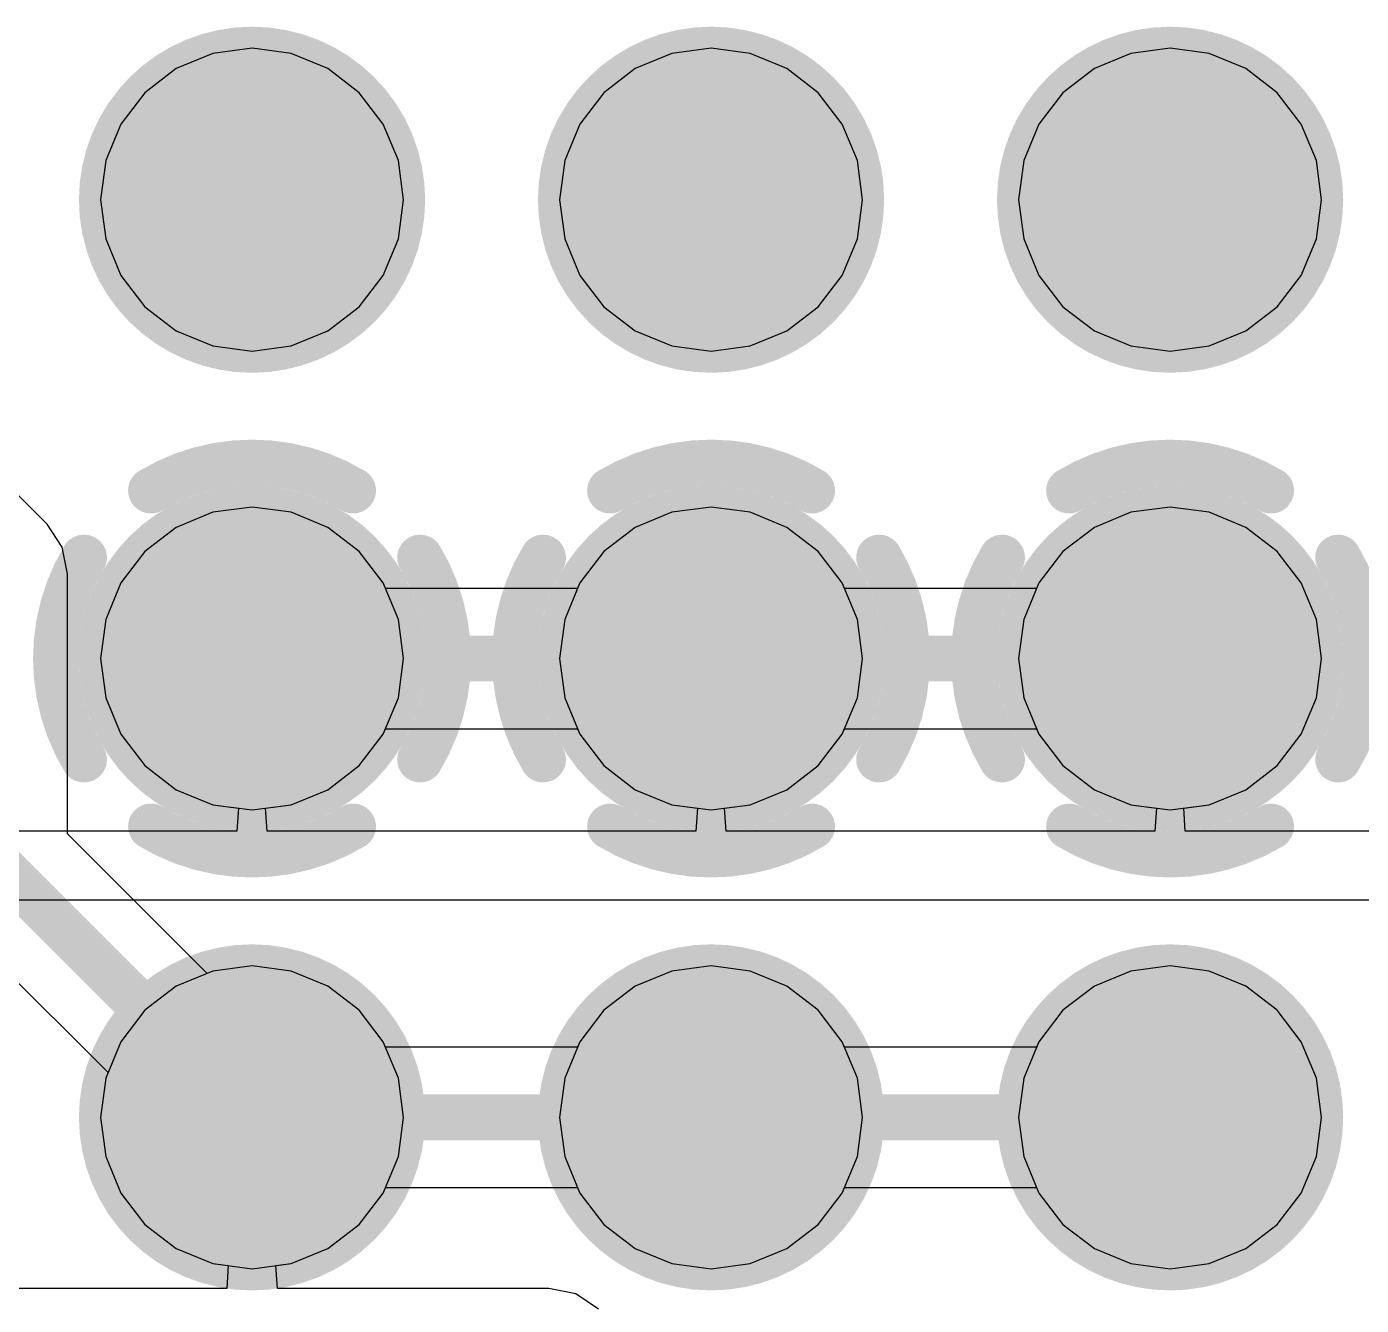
# Model space of a CAD drawing. Header units: millimetres. Extents: x 50.7 to 141.9, y 26.7 to 123.6.
# Drawn here: x 122.32 to 129.71, y 109.39 to 116.47 of the extents above; entities that cross this region are included whole.
import ezdxf

# ---------------------------------------------------------------- set-up
doc = ezdxf.new("R2010")
doc.units = ezdxf.units.MM
for name, color, linetype in [('BottomLayer', 5, 'Continuous'), ('BottomSolder', 6, 'Continuous'), ('InternalPlane1', 76, 'Continuous'), ('InternalPlane3', 216, 'Continuous'), ('MidLayer1', 16, 'Continuous'), ('MidLayer2', 76, 'Continuous'), ('MidLayer3', 90, 'Continuous'), ('MidLayer4', 156, 'Continuous'), ('MultiLayer', 9, 'Continuous'), ('TopLayer', 1, 'Continuous'), ('TopSolder', 216, 'Continuous')]:
    doc.layers.add(name, color=color, linetype=linetype)

msp = doc.modelspace()

# ---------------------------------------------------------------- linework, layer by layer
at = {"layer": 'BottomLayer'}
for p, q in [((123.3541, 116.3186), (123.1519, 116.2349)), ((123.571, 116.3472), (123.3541, 116.3186)), ((123.7879, 116.3186), (123.571, 116.3472)), ((123.9901, 116.2349), (123.7879, 116.3186)), ((125.8941, 116.3186), (125.6919, 116.2349)), ((126.111, 116.3472), (125.8941, 116.3186)), ((126.3279, 116.3186), (126.111, 116.3472)), ((126.5301, 116.2349), (126.3279, 116.3186)), ((128.4341, 116.3186), (128.2319, 116.2349)), ((128.651, 116.3472), (128.4341, 116.3186)), ((128.8679, 116.3186), (128.651, 116.3472)), ((129.0701, 116.2349), (128.8679, 116.3186)), ((123.1519, 116.2349), (122.9783, 116.1017)), ((124.1637, 116.1017), (123.9901, 116.2349)), ((125.6919, 116.2349), (125.5183, 116.1017)), ((126.7037, 116.1017), (126.5301, 116.2349)), ((128.2319, 116.2349), (128.0583, 116.1017)), ((129.2437, 116.1017), (129.0701, 116.2349)), ((122.9783, 116.1017), (122.8451, 115.9281)), ((124.2969, 115.9281), (124.1637, 116.1017)), ((125.5183, 116.1017), (125.3851, 115.9281)), ((126.8369, 115.9281), (126.7037, 116.1017)), ((128.0583, 116.1017), (127.9251, 115.9281)), ((129.3769, 115.9281), (129.2437, 116.1017)), ((122.8451, 115.9281), (122.7614, 115.7259)), ((124.3806, 115.7259), (124.2969, 115.9281)), ((125.3851, 115.9281), (125.3014, 115.7259)), ((126.9206, 115.7259), (126.8369, 115.9281)), ((127.9251, 115.9281), (127.8414, 115.7259)), ((129.4606, 115.7259), (129.3769, 115.9281)), ((122.7614, 115.7259), (122.7328, 115.509)), ((124.4092, 115.509), (124.3806, 115.7259)), ((125.3014, 115.7259), (125.2728, 115.509)), ((126.9492, 115.509), (126.9206, 115.7259)), ((127.8414, 115.7259), (127.8128, 115.509)), ((129.4892, 115.509), (129.4606, 115.7259)), ((122.7328, 115.509), (122.7614, 115.2921)), ((124.3806, 115.2921), (124.4092, 115.509)), ((125.2728, 115.509), (125.3014, 115.2921)), ((126.9206, 115.2921), (126.9492, 115.509)), ((127.8128, 115.509), (127.8414, 115.2921)), ((129.4606, 115.2921), (129.4892, 115.509)), ((122.7614, 115.2921), (122.8451, 115.0899)), ((124.2969, 115.0899), (124.3806, 115.2921)), ((125.3014, 115.2921), (125.3851, 115.0899)), ((126.8369, 115.0899), (126.9206, 115.2921)), ((127.8414, 115.2921), (127.9251, 115.0899)), ((129.3769, 115.0899), (129.4606, 115.2921)), ((122.8451, 115.0899), (122.9783, 114.9163)), ((124.1637, 114.9163), (124.2969, 115.0899)), ((125.3851, 115.0899), (125.5183, 114.9163)), ((126.7037, 114.9163), (126.8369, 115.0899)), ((127.9251, 115.0899), (128.0583, 114.9163)), ((129.2437, 114.9163), (129.3769, 115.0899)), ((122.9783, 114.9163), (123.1519, 114.7831)), ((123.9901, 114.7831), (124.1637, 114.9163)), ((125.5183, 114.9163), (125.6919, 114.7831)), ((126.5301, 114.7831), (126.7037, 114.9163)), ((128.0583, 114.9163), (128.2319, 114.7831)), ((129.0701, 114.7831), (129.2437, 114.9163)), ((123.1519, 114.7831), (123.3541, 114.6994)), ((123.7879, 114.6994), (123.9901, 114.7831)), ((125.6919, 114.7831), (125.8941, 114.6994)), ((126.3279, 114.6994), (126.5301, 114.7831)), ((128.2319, 114.7831), (128.4341, 114.6994)), ((128.8679, 114.6994), (129.0701, 114.7831)), ((123.3541, 114.6994), (123.571, 114.6708)), ((123.571, 114.6708), (123.7879, 114.6994)), ((125.8941, 114.6994), (126.111, 114.6708)), ((126.111, 114.6708), (126.3279, 114.6994)), ((128.4341, 114.6994), (128.651, 114.6708)), ((128.651, 114.6708), (128.8679, 114.6994)), ((123.571, 113.8072), (123.3541, 113.7786)), ((123.7879, 113.7786), (123.571, 113.8072)), ((126.111, 113.8072), (125.8941, 113.7786)), ((126.3279, 113.7786), (126.111, 113.8072)), ((128.651, 113.8072), (128.4341, 113.7786)), ((128.8679, 113.7786), (128.651, 113.8072)), ((123.3541, 113.7786), (123.1519, 113.6949)), ((123.9901, 113.6949), (123.7879, 113.7786)), ((125.8941, 113.7786), (125.6919, 113.6949)), ((126.5301, 113.6949), (126.3279, 113.7786)), ((128.4341, 113.7786), (128.2319, 113.6949)), ((129.0701, 113.6949), (128.8679, 113.7786)), ((123.1519, 113.6949), (122.9783, 113.5617)), ((124.1637, 113.5617), (123.9901, 113.6949)), ((125.6919, 113.6949), (125.5183, 113.5617)), ((126.7037, 113.5617), (126.5301, 113.6949)), ((128.2319, 113.6949), (128.0583, 113.5617)), ((129.2437, 113.5617), (129.0701, 113.6949)), ((122.9783, 113.5617), (122.8451, 113.3881)), ((124.2969, 113.3881), (124.1637, 113.5617)), ((125.5183, 113.5617), (125.3851, 113.3881)), ((126.8369, 113.3881), (126.7037, 113.5617)), ((128.0583, 113.5617), (127.9251, 113.3881)), ((129.3769, 113.3881), (129.2437, 113.5617)), ((122.8451, 113.3881), (122.7614, 113.1859)), ((124.3095, 113.3575), (124.2969, 113.3881)), ((125.3851, 113.3881), (125.3724, 113.3575)), ((126.8495, 113.3575), (126.8369, 113.3881)), ((127.9251, 113.3881), (127.9124, 113.3575)), ((129.4606, 113.1859), (129.3769, 113.3881)), ((125.3724, 113.3575), (124.3095, 113.3575)), ((127.9124, 113.3575), (126.8495, 113.3575)), ((122.7614, 113.1859), (122.7328, 112.969)), ((129.4892, 112.969), (129.4606, 113.1859)), ((122.7328, 112.969), (122.7614, 112.7521)), ((129.4606, 112.7521), (129.4892, 112.969)), ((122.7614, 112.7521), (122.8451, 112.5499)), ((129.3769, 112.5499), (129.4606, 112.7521)), ((124.2969, 112.5499), (124.3095, 112.5805)), ((124.3095, 112.5805), (125.3724, 112.5805)), ((125.3724, 112.5805), (125.3851, 112.5499)), ((126.8369, 112.5499), (126.8495, 112.5805)), ((126.8495, 112.5805), (127.9124, 112.5805)), ((127.9124, 112.5805), (127.9251, 112.5499)), ((122.8451, 112.5499), (122.9783, 112.3763)), ((124.1637, 112.3763), (124.2969, 112.5499)), ((125.3851, 112.5499), (125.5183, 112.3763)), ((126.7037, 112.3763), (126.8369, 112.5499)), ((127.9251, 112.5499), (128.0583, 112.3763)), ((129.2437, 112.3763), (129.3769, 112.5499)), ((122.9783, 112.3763), (123.1519, 112.2431)), ((123.9901, 112.2431), (124.1637, 112.3763)), ((125.5183, 112.3763), (125.6919, 112.2431)), ((126.5301, 112.2431), (126.7037, 112.3763)), ((128.0583, 112.3763), (128.2319, 112.2431)), ((129.0701, 112.2431), (129.2437, 112.3763)), ((123.1519, 112.2431), (123.3541, 112.1594)), ((123.7879, 112.1594), (123.9901, 112.2431)), ((125.6919, 112.2431), (125.8941, 112.1594)), ((126.3279, 112.1594), (126.5301, 112.2431)), ((128.2319, 112.2431), (128.4341, 112.1594)), ((128.8679, 112.1594), (129.0701, 112.2431)), ((123.3541, 112.1594), (123.571, 112.1308)), ((123.571, 112.1308), (123.7879, 112.1594)), ((125.8941, 112.1594), (126.111, 112.1308)), ((126.111, 112.1308), (126.3279, 112.1594)), ((128.4341, 112.1594), (128.651, 112.1308)), ((128.651, 112.1308), (128.8679, 112.1594)), ((123.3541, 111.2386), (123.1519, 111.1549)), ((123.571, 111.2672), (123.3541, 111.2386)), ((123.7879, 111.2386), (123.571, 111.2672)), ((123.9901, 111.1549), (123.7879, 111.2386)), ((125.8941, 111.2386), (125.6919, 111.1549)), ((126.111, 111.2672), (125.8941, 111.2386)), ((126.3279, 111.2386), (126.111, 111.2672)), ((126.5301, 111.1549), (126.3279, 111.2386)), ((128.4341, 111.2386), (128.2319, 111.1549)), ((128.651, 111.2672), (128.4341, 111.2386)), ((128.8679, 111.2386), (128.651, 111.2672)), ((129.0701, 111.1549), (128.8679, 111.2386)), ((123.1519, 111.1549), (122.9783, 111.0217)), ((124.1637, 111.0217), (123.9901, 111.1549)), ((125.6919, 111.1549), (125.5183, 111.0217)), ((126.7037, 111.0217), (126.5301, 111.1549)), ((128.2319, 111.1549), (128.0583, 111.0217)), ((129.2437, 111.0217), (129.0701, 111.1549)), ((122.9783, 111.0217), (122.8451, 110.8481)), ((124.2969, 110.8481), (124.1637, 111.0217)), ((125.5183, 111.0217), (125.3851, 110.8481)), ((126.8369, 110.8481), (126.7037, 111.0217)), ((128.0583, 111.0217), (127.9251, 110.8481)), ((129.3769, 110.8481), (129.2437, 111.0217)), ((122.8451, 110.8481), (122.7614, 110.6459)), ((124.3806, 110.6459), (124.2969, 110.8481)), ((125.3851, 110.8481), (125.3014, 110.6459)), ((126.9206, 110.6459), (126.8369, 110.8481)), ((127.9251, 110.8481), (127.8414, 110.6459)), ((129.4606, 110.6459), (129.3769, 110.8481)), ((122.7614, 110.6459), (122.7328, 110.429)), ((124.4092, 110.429), (124.3806, 110.6459)), ((125.3014, 110.6459), (125.2728, 110.429)), ((126.9492, 110.429), (126.9206, 110.6459)), ((127.8414, 110.6459), (127.8128, 110.429)), ((129.4892, 110.429), (129.4606, 110.6459)), ((122.7328, 110.429), (122.7614, 110.2121)), ((124.3806, 110.2121), (124.4092, 110.429)), ((125.2728, 110.429), (125.3014, 110.2121)), ((126.9206, 110.2121), (126.9492, 110.429)), ((127.8128, 110.429), (127.8414, 110.2121)), ((129.4606, 110.2121), (129.4892, 110.429)), ((122.7614, 110.2121), (122.8451, 110.0099)), ((124.2969, 110.0099), (124.3806, 110.2121)), ((125.3014, 110.2121), (125.3851, 110.0099)), ((126.8369, 110.0099), (126.9206, 110.2121)), ((127.8414, 110.2121), (127.9251, 110.0099)), ((129.3769, 110.0099), (129.4606, 110.2121)), ((122.8451, 110.0099), (122.9783, 109.8363)), ((124.1637, 109.8363), (124.2969, 110.0099)), ((125.3851, 110.0099), (125.5183, 109.8363)), ((126.7037, 109.8363), (126.8369, 110.0099)), ((127.9251, 110.0099), (128.0583, 109.8363)), ((129.2437, 109.8363), (129.3769, 110.0099)), ((122.9783, 109.8363), (123.1519, 109.7031)), ((123.9901, 109.7031), (124.1637, 109.8363)), ((125.5183, 109.8363), (125.6919, 109.7031)), ((126.5301, 109.7031), (126.7037, 109.8363)), ((128.0583, 109.8363), (128.2319, 109.7031)), ((129.0701, 109.7031), (129.2437, 109.8363)), ((123.1519, 109.7031), (123.3541, 109.6194)), ((123.7879, 109.6194), (123.9901, 109.7031)), ((125.6919, 109.7031), (125.8941, 109.6194)), ((126.3279, 109.6194), (126.5301, 109.7031)), ((128.2319, 109.7031), (128.4341, 109.6194)), ((128.8679, 109.6194), (129.0701, 109.7031)), ((123.3541, 109.6194), (123.571, 109.5908)), ((123.571, 109.5908), (123.7879, 109.6194)), ((125.8941, 109.6194), (126.111, 109.5908)), ((126.111, 109.5908), (126.3279, 109.6194)), ((128.4341, 109.6194), (128.651, 109.5908)), ((128.651, 109.5908), (128.8679, 109.6194))]:
    msp.add_line(p, q, dxfattribs=at)
for points, const_width in [([(123.2825, 115.509, 1), (123.8595, 115.509, 1)], 0.577), ([(125.8225, 115.509, 1), (126.3995, 115.509, 1)], 0.577), ([(128.3625, 115.509, 1), (128.9395, 115.509, 1)], 0.577), ([(123.2825, 112.969, 1), (123.8595, 112.969, 1)], 0.577), ([(125.8225, 112.969, 1), (126.3995, 112.969, 1)], 0.577), ([(128.3625, 112.969, 1), (128.9395, 112.969, 1)], 0.577), ([(123.5075, 112.969, 1), (123.6345, 112.969, 1)], 0.127), ([(126.0475, 112.969, 1), (126.1745, 112.969, 1)], 0.127), ([(126.0475, 112.969, 1), (126.1745, 112.969, 1)], 0.127), ([(128.5875, 112.969, 1), (128.7145, 112.969, 1)], 0.127), ([(123.2825, 110.429, 1), (123.8595, 110.429, 1)], 0.577), ([(125.8225, 110.429, 1), (126.3995, 110.429, 1)], 0.577), ([(128.3625, 110.429, 1), (128.9395, 110.429, 1)], 0.577)]:
    msp.add_lwpolyline(points, format="xyb", close=True, dxfattribs=dict(at, const_width=const_width))
at = {"layer": 'BottomLayer', "const_width": 0.254}
for points in [[(123.571, 112.969), (126.111, 112.969)], [(126.111, 112.969), (128.651, 112.969)]]:
    msp.add_lwpolyline(points, dxfattribs=at)
at = {"layer": 'BottomSolder', "const_width": 0.6786}
for points in [[(123.2317, 115.509, 1), (123.9103, 115.509, 1)], [(125.7717, 115.509, 1), (126.4503, 115.509, 1)], [(128.3117, 115.509, 1), (128.9903, 115.509, 1)], [(123.2317, 112.969, 1), (123.9103, 112.969, 1)], [(125.7717, 112.969, 1), (126.4503, 112.969, 1)], [(128.3117, 112.969, 1), (128.9903, 112.969, 1)], [(123.2317, 110.429, 1), (123.9103, 110.429, 1)], [(125.7717, 110.429, 1), (126.4503, 110.429, 1)], [(128.3117, 110.429, 1), (128.9903, 110.429, 1)]]:
    msp.add_lwpolyline(points, format="xyb", close=True, dxfattribs=at)
at = {"layer": 'InternalPlane1'}
for points, const_width in [([(123.092, 115.509, 1), (124.05, 115.509, 1)], 0.958), ([(125.632, 115.509, 1), (126.59, 115.509, 1)], 0.958), ([(128.172, 115.509, 1), (129.13, 115.509, 1)], 0.958), ([(122.9487, 113.899, 1), (123.0757, 113.899, 1)], 0.127), ([(124.0663, 113.899, 1), (124.1933, 113.899, 1)], 0.127), ([(125.4887, 113.899, 1), (125.6157, 113.899, 1)], 0.127), ([(126.6063, 113.899, 1), (126.7333, 113.899, 1)], 0.127), ([(128.0287, 113.899, 1), (128.1557, 113.899, 1)], 0.127), ([(129.1463, 113.899, 1), (129.2733, 113.899, 1)], 0.127), ([(122.5775, 113.5278, 1), (122.7045, 113.5278, 1)], 0.127), ([(124.4375, 113.5278, 1), (124.5645, 113.5278, 1)], 0.127), ([(125.1175, 113.5278, 1), (125.2445, 113.5278, 1)], 0.127), ([(126.9775, 113.5278, 1), (127.1045, 113.5278, 1)], 0.127), ([(127.6575, 113.5278, 1), (127.7845, 113.5278, 1)], 0.127), ([(129.5175, 113.5278, 1), (129.6445, 113.5278, 1)], 0.127), ([(122.5775, 112.4102, 1), (122.7045, 112.4102, 1)], 0.127), ([(124.4375, 112.4102, 1), (124.5645, 112.4102, 1)], 0.127), ([(125.1175, 112.4102, 1), (125.2445, 112.4102, 1)], 0.127), ([(126.9775, 112.4102, 1), (127.1045, 112.4102, 1)], 0.127), ([(127.6575, 112.4102, 1), (127.7845, 112.4102, 1)], 0.127), ([(129.5175, 112.4102, 1), (129.6445, 112.4102, 1)], 0.127), ([(122.9487, 112.039, 1), (123.0757, 112.039, 1)], 0.127), ([(124.0663, 112.039, 1), (124.1933, 112.039, 1)], 0.127), ([(125.4887, 112.039, 1), (125.6157, 112.039, 1)], 0.127), ([(126.6063, 112.039, 1), (126.7333, 112.039, 1)], 0.127), ([(128.0287, 112.039, 1), (128.1557, 112.039, 1)], 0.127), ([(129.1463, 112.039, 1), (129.2733, 112.039, 1)], 0.127), ([(123.092, 110.429, 1), (124.05, 110.429, 1)], 0.958), ([(125.632, 110.429, 1), (126.59, 110.429, 1)], 0.958), ([(128.172, 110.429, 1), (129.13, 110.429, 1)], 0.958)]:
    msp.add_lwpolyline(points, format="xyb", close=True, dxfattribs=dict(at, const_width=const_width))
at = {"layer": 'InternalPlane1', "const_width": 0.254}
for points in [[(123.0122, 113.899, -0.277325), (124.1298, 113.899)], [(125.5522, 113.899, -0.277325), (126.6698, 113.899)], [(128.0922, 113.899, -0.277325), (129.2098, 113.899)], [(122.641, 112.4102, -0.277325), (122.641, 113.5278)], [(124.501, 113.5278, -0.277325), (124.501, 112.4102)], [(125.181, 112.4102, -0.277325), (125.181, 113.5278)], [(127.041, 113.5278, -0.277325), (127.041, 112.4102)], [(127.721, 112.4102, -0.277325), (127.721, 113.5278)], [(129.581, 113.5278, -0.277325), (129.581, 112.4102)], [(124.1298, 112.039, -0.277325), (123.0122, 112.039)], [(126.6698, 112.039, -0.277325), (125.5522, 112.039)], [(129.2098, 112.039, -0.277325), (128.0922, 112.039)]]:
    msp.add_lwpolyline(points, format="xyb", dxfattribs=at)
at = {"layer": 'InternalPlane3', "const_width": 0.958}
for points in [[(123.092, 115.509, 1), (124.05, 115.509, 1)], [(125.632, 115.509, 1), (126.59, 115.509, 1)], [(128.172, 115.509, 1), (129.13, 115.509, 1)], [(123.092, 112.969, 1), (124.05, 112.969, 1)], [(125.632, 112.969, 1), (126.59, 112.969, 1)], [(128.172, 112.969, 1), (129.13, 112.969, 1)], [(123.092, 110.429, 1), (124.05, 110.429, 1)], [(125.632, 110.429, 1), (126.59, 110.429, 1)], [(128.172, 110.429, 1), (129.13, 110.429, 1)]]:
    msp.add_lwpolyline(points, format="xyb", close=True, dxfattribs=at)
at = {"layer": 'MidLayer1', "const_width": 0.577}
for points in [[(123.2825, 115.509, 1), (123.8595, 115.509, 1)], [(125.8225, 115.509, 1), (126.3995, 115.509, 1)], [(128.3625, 115.509, 1), (128.9395, 115.509, 1)], [(123.2825, 112.969, 1), (123.8595, 112.969, 1)], [(125.8225, 112.969, 1), (126.3995, 112.969, 1)], [(128.3625, 112.969, 1), (128.9395, 112.969, 1)], [(123.2825, 110.429, 1), (123.8595, 110.429, 1)], [(125.8225, 110.429, 1), (126.3995, 110.429, 1)], [(128.3625, 110.429, 1), (128.9395, 110.429, 1)]]:
    msp.add_lwpolyline(points, format="xyb", close=True, dxfattribs=at)
at = {"layer": 'MidLayer2', "const_width": 0.577}
for points in [[(123.2825, 115.509, 1), (123.8595, 115.509, 1)], [(125.8225, 115.509, 1), (126.3995, 115.509, 1)], [(128.3625, 115.509, 1), (128.9395, 115.509, 1)], [(123.2825, 112.969, 1), (123.8595, 112.969, 1)], [(125.8225, 112.969, 1), (126.3995, 112.969, 1)], [(128.3625, 112.969, 1), (128.9395, 112.969, 1)], [(123.2825, 110.429, 1), (123.8595, 110.429, 1)], [(125.8225, 110.429, 1), (126.3995, 110.429, 1)], [(128.3625, 110.429, 1), (128.9395, 110.429, 1)]]:
    msp.add_lwpolyline(points, format="xyb", close=True, dxfattribs=at)
at = {"layer": 'MidLayer3'}
for p, q in [((123.3541, 116.3186), (123.1519, 116.2349)), ((123.571, 116.3472), (123.3541, 116.3186)), ((123.7879, 116.3186), (123.571, 116.3472)), ((123.9901, 116.2349), (123.7879, 116.3186)), ((125.8941, 116.3186), (125.6919, 116.2349)), ((126.111, 116.3472), (125.8941, 116.3186)), ((126.3279, 116.3186), (126.111, 116.3472)), ((126.5301, 116.2349), (126.3279, 116.3186)), ((128.4341, 116.3186), (128.2319, 116.2349)), ((128.651, 116.3472), (128.4341, 116.3186)), ((128.8679, 116.3186), (128.651, 116.3472)), ((129.0701, 116.2349), (128.8679, 116.3186)), ((123.1519, 116.2349), (122.9783, 116.1017)), ((124.1637, 116.1017), (123.9901, 116.2349)), ((125.6919, 116.2349), (125.5183, 116.1017)), ((126.7037, 116.1017), (126.5301, 116.2349)), ((128.2319, 116.2349), (128.0583, 116.1017)), ((129.2437, 116.1017), (129.0701, 116.2349)), ((122.9783, 116.1017), (122.8451, 115.9281)), ((124.2969, 115.9281), (124.1637, 116.1017)), ((125.5183, 116.1017), (125.3851, 115.9281)), ((126.8369, 115.9281), (126.7037, 116.1017)), ((128.0583, 116.1017), (127.9251, 115.9281)), ((129.3769, 115.9281), (129.2437, 116.1017)), ((122.8451, 115.9281), (122.7614, 115.7259)), ((124.3806, 115.7259), (124.2969, 115.9281)), ((125.3851, 115.9281), (125.3014, 115.7259)), ((126.9206, 115.7259), (126.8369, 115.9281)), ((127.9251, 115.9281), (127.8414, 115.7259)), ((129.4606, 115.7259), (129.3769, 115.9281)), ((122.7614, 115.7259), (122.7328, 115.509)), ((124.4092, 115.509), (124.3806, 115.7259)), ((125.3014, 115.7259), (125.2728, 115.509)), ((126.9492, 115.509), (126.9206, 115.7259)), ((127.8414, 115.7259), (127.8128, 115.509)), ((129.4892, 115.509), (129.4606, 115.7259)), ((122.7328, 115.509), (122.7614, 115.2921)), ((124.3806, 115.2921), (124.4092, 115.509)), ((125.2728, 115.509), (125.3014, 115.2921)), ((126.9206, 115.2921), (126.9492, 115.509)), ((127.8128, 115.509), (127.8414, 115.2921)), ((129.4606, 115.2921), (129.4892, 115.509)), ((122.7614, 115.2921), (122.8451, 115.0899)), ((124.2969, 115.0899), (124.3806, 115.2921)), ((125.3014, 115.2921), (125.3851, 115.0899)), ((126.8369, 115.0899), (126.9206, 115.2921)), ((127.8414, 115.2921), (127.9251, 115.0899)), ((129.3769, 115.0899), (129.4606, 115.2921)), ((122.8451, 115.0899), (122.9783, 114.9163)), ((124.1637, 114.9163), (124.2969, 115.0899)), ((125.3851, 115.0899), (125.5183, 114.9163)), ((126.7037, 114.9163), (126.8369, 115.0899)), ((127.9251, 115.0899), (128.0583, 114.9163)), ((129.2437, 114.9163), (129.3769, 115.0899)), ((122.9783, 114.9163), (123.1519, 114.7831)), ((123.9901, 114.7831), (124.1637, 114.9163)), ((125.5183, 114.9163), (125.6919, 114.7831)), ((126.5301, 114.7831), (126.7037, 114.9163)), ((128.0583, 114.9163), (128.2319, 114.7831)), ((129.0701, 114.7831), (129.2437, 114.9163)), ((123.1519, 114.7831), (123.3541, 114.6994)), ((123.7879, 114.6994), (123.9901, 114.7831)), ((125.6919, 114.7831), (125.8941, 114.6994)), ((126.3279, 114.6994), (126.5301, 114.7831)), ((128.2319, 114.7831), (128.4341, 114.6994)), ((128.8679, 114.6994), (129.0701, 114.7831)), ((123.3541, 114.6994), (123.571, 114.6708)), ((123.571, 114.6708), (123.7879, 114.6994)), ((125.8941, 114.6994), (126.111, 114.6708)), ((126.111, 114.6708), (126.3279, 114.6994)), ((128.4341, 114.6994), (128.651, 114.6708)), ((128.651, 114.6708), (128.8679, 114.6994)), ((123.571, 113.8072), (123.3541, 113.7786)), ((123.7879, 113.7786), (123.571, 113.8072)), ((126.111, 113.8072), (125.8941, 113.7786)), ((126.3279, 113.7786), (126.111, 113.8072)), ((128.651, 113.8072), (128.4341, 113.7786)), ((128.8679, 113.7786), (128.651, 113.8072)), ((123.3541, 113.7786), (123.1519, 113.6949)), ((123.9901, 113.6949), (123.7879, 113.7786)), ((125.8941, 113.7786), (125.6919, 113.6949)), ((126.5301, 113.6949), (126.3279, 113.7786)), ((128.4341, 113.7786), (128.2319, 113.6949)), ((129.0701, 113.6949), (128.8679, 113.7786)), ((123.1519, 113.6949), (122.9783, 113.5617)), ((124.1637, 113.5617), (123.9901, 113.6949)), ((125.6919, 113.6949), (125.5183, 113.5617)), ((126.7037, 113.5617), (126.5301, 113.6949)), ((128.2319, 113.6949), (128.0583, 113.5617)), ((129.2437, 113.5617), (129.0701, 113.6949)), ((122.9783, 113.5617), (122.8451, 113.3881)), ((124.2969, 113.3881), (124.1637, 113.5617)), ((125.5183, 113.5617), (125.3851, 113.3881)), ((126.8369, 113.3881), (126.7037, 113.5617)), ((128.0583, 113.5617), (127.9251, 113.3881)), ((129.3769, 113.3881), (129.2437, 113.5617)), ((122.8451, 113.3881), (122.7614, 113.1859)), ((124.3806, 113.1859), (124.2969, 113.3881)), ((125.3851, 113.3881), (125.3014, 113.1859)), ((126.9206, 113.1859), (126.8369, 113.3881)), ((127.9251, 113.3881), (127.8414, 113.1859)), ((129.4606, 113.1859), (129.3769, 113.3881)), ((122.7614, 113.1859), (122.7328, 112.969)), ((124.4092, 112.969), (124.3806, 113.1859)), ((125.3014, 113.1859), (125.2728, 112.969)), ((126.9492, 112.969), (126.9206, 113.1859)), ((127.8414, 113.1859), (127.8128, 112.969)), ((129.4892, 112.969), (129.4606, 113.1859)), ((122.7328, 112.969), (122.7614, 112.7521)), ((124.3806, 112.7521), (124.4092, 112.969)), ((125.2728, 112.969), (125.3014, 112.7521)), ((126.9206, 112.7521), (126.9492, 112.969)), ((127.8128, 112.969), (127.8414, 112.7521)), ((129.4606, 112.7521), (129.4892, 112.969)), ((122.7614, 112.7521), (122.8451, 112.5499)), ((124.2969, 112.5499), (124.3806, 112.7521)), ((125.3014, 112.7521), (125.3851, 112.5499)), ((126.8369, 112.5499), (126.9206, 112.7521)), ((127.8414, 112.7521), (127.9251, 112.5499)), ((129.3769, 112.5499), (129.4606, 112.7521)), ((122.8451, 112.5499), (122.9783, 112.3763)), ((124.1637, 112.3763), (124.2969, 112.5499)), ((125.3851, 112.5499), (125.5183, 112.3763)), ((126.7037, 112.3763), (126.8369, 112.5499)), ((127.9251, 112.5499), (128.0583, 112.3763)), ((129.2437, 112.3763), (129.3769, 112.5499)), ((122.9783, 112.3763), (123.1519, 112.2431)), ((123.9901, 112.2431), (124.1637, 112.3763)), ((125.5183, 112.3763), (125.6919, 112.2431)), ((126.5301, 112.2431), (126.7037, 112.3763)), ((128.0583, 112.3763), (128.2319, 112.2431)), ((129.0701, 112.2431), (129.2437, 112.3763)), ((123.1519, 112.2431), (123.3541, 112.1594)), ((123.7879, 112.1594), (123.9901, 112.2431)), ((125.6919, 112.2431), (125.8941, 112.1594)), ((126.3279, 112.1594), (126.5301, 112.2431)), ((128.2319, 112.2431), (128.4341, 112.1594)), ((128.8679, 112.1594), (129.0701, 112.2431)), ((123.3541, 112.1594), (123.571, 112.1308)), ((123.571, 112.1308), (123.7879, 112.1594)), ((125.8941, 112.1594), (126.111, 112.1308)), ((126.111, 112.1308), (126.3279, 112.1594)), ((128.4341, 112.1594), (128.651, 112.1308)), ((128.651, 112.1308), (128.8679, 112.1594)), ((123.3541, 111.2386), (123.1519, 111.1549)), ((123.571, 111.2672), (123.3541, 111.2386)), ((123.7879, 111.2386), (123.571, 111.2672)), ((123.9901, 111.1549), (123.7879, 111.2386)), ((125.8941, 111.2386), (125.6919, 111.1549)), ((126.111, 111.2672), (125.8941, 111.2386)), ((126.3279, 111.2386), (126.111, 111.2672)), ((126.5301, 111.1549), (126.3279, 111.2386)), ((128.4341, 111.2386), (128.2319, 111.1549)), ((128.651, 111.2672), (128.4341, 111.2386)), ((128.8679, 111.2386), (128.651, 111.2672)), ((129.0701, 111.1549), (128.8679, 111.2386)), ((123.1519, 111.1549), (122.9783, 111.0217)), ((124.1637, 111.0217), (123.9901, 111.1549)), ((125.6919, 111.1549), (125.5183, 111.0217)), ((126.7037, 111.0217), (126.5301, 111.1549)), ((128.2319, 111.1549), (128.0583, 111.0217)), ((129.2437, 111.0217), (129.0701, 111.1549)), ((122.9783, 111.0217), (122.8451, 110.8481)), ((124.2969, 110.8481), (124.1637, 111.0217)), ((125.5183, 111.0217), (125.3851, 110.8481)), ((126.8369, 110.8481), (126.7037, 111.0217)), ((128.0583, 111.0217), (127.9251, 110.8481)), ((129.3769, 110.8481), (129.2437, 111.0217)), ((122.8451, 110.8481), (122.7614, 110.6459)), ((124.3806, 110.6459), (124.2969, 110.8481)), ((125.3851, 110.8481), (125.3014, 110.6459)), ((126.9206, 110.6459), (126.8369, 110.8481)), ((127.9251, 110.8481), (127.8414, 110.6459)), ((129.4606, 110.6459), (129.3769, 110.8481)), ((122.7614, 110.6459), (122.7328, 110.429)), ((124.4092, 110.429), (124.3806, 110.6459)), ((125.3014, 110.6459), (125.2728, 110.429)), ((126.9492, 110.429), (126.9206, 110.6459)), ((127.8414, 110.6459), (127.8128, 110.429)), ((129.4892, 110.429), (129.4606, 110.6459)), ((122.7328, 110.429), (122.7614, 110.2121)), ((124.3806, 110.2121), (124.4092, 110.429)), ((125.2728, 110.429), (125.3014, 110.2121)), ((126.9206, 110.2121), (126.9492, 110.429)), ((127.8128, 110.429), (127.8414, 110.2121)), ((129.4606, 110.2121), (129.4892, 110.429)), ((122.7614, 110.2121), (122.8451, 110.0099)), ((124.2969, 110.0099), (124.3806, 110.2121)), ((125.3014, 110.2121), (125.3851, 110.0099)), ((126.8369, 110.0099), (126.9206, 110.2121)), ((127.8414, 110.2121), (127.9251, 110.0099)), ((129.3769, 110.0099), (129.4606, 110.2121)), ((122.8451, 110.0099), (122.9783, 109.8363)), ((124.1637, 109.8363), (124.2969, 110.0099)), ((125.3851, 110.0099), (125.5183, 109.8363)), ((126.7037, 109.8363), (126.8369, 110.0099)), ((127.9251, 110.0099), (128.0583, 109.8363)), ((129.2437, 109.8363), (129.3769, 110.0099)), ((122.9783, 109.8363), (123.1519, 109.7031)), ((123.9901, 109.7031), (124.1637, 109.8363)), ((125.5183, 109.8363), (125.6919, 109.7031)), ((126.5301, 109.7031), (126.7037, 109.8363)), ((128.0583, 109.8363), (128.2319, 109.7031)), ((129.0701, 109.7031), (129.2437, 109.8363)), ((123.1519, 109.7031), (123.3541, 109.6194)), ((123.7879, 109.6194), (123.9901, 109.7031)), ((125.6919, 109.7031), (125.8941, 109.6194)), ((126.3279, 109.6194), (126.5301, 109.7031)), ((128.2319, 109.7031), (128.4341, 109.6194)), ((128.8679, 109.6194), (129.0701, 109.7031)), ((123.3541, 109.6194), (123.571, 109.5908)), ((123.571, 109.5908), (123.7879, 109.6194)), ((125.8941, 109.6194), (126.111, 109.5908)), ((126.111, 109.5908), (126.3279, 109.6194)), ((128.4341, 109.6194), (128.651, 109.5908)), ((128.651, 109.5908), (128.8679, 109.6194))]:
    msp.add_line(p, q, dxfattribs=at)
at = {"layer": 'MidLayer3', "const_width": 0.577}
for points in [[(123.2825, 115.509, 1), (123.8595, 115.509, 1)], [(125.8225, 115.509, 1), (126.3995, 115.509, 1)], [(128.3625, 115.509, 1), (128.9395, 115.509, 1)], [(123.2825, 112.969, 1), (123.8595, 112.969, 1)], [(125.8225, 112.969, 1), (126.3995, 112.969, 1)], [(128.3625, 112.969, 1), (128.9395, 112.969, 1)], [(123.2825, 110.429, 1), (123.8595, 110.429, 1)], [(125.8225, 110.429, 1), (126.3995, 110.429, 1)], [(128.3625, 110.429, 1), (128.9395, 110.429, 1)]]:
    msp.add_lwpolyline(points, format="xyb", close=True, dxfattribs=at)
at = {"layer": 'MidLayer4'}
for p, q in [((123.3541, 116.3186), (123.1519, 116.2349)), ((123.571, 116.3472), (123.3541, 116.3186)), ((123.7879, 116.3186), (123.571, 116.3472)), ((123.9901, 116.2349), (123.7879, 116.3186)), ((125.8941, 116.3186), (125.6919, 116.2349)), ((126.111, 116.3472), (125.8941, 116.3186)), ((126.3279, 116.3186), (126.111, 116.3472)), ((126.5301, 116.2349), (126.3279, 116.3186)), ((128.4341, 116.3186), (128.2319, 116.2349)), ((128.651, 116.3472), (128.4341, 116.3186)), ((128.8679, 116.3186), (128.651, 116.3472)), ((129.0701, 116.2349), (128.8679, 116.3186)), ((123.1519, 116.2349), (122.9783, 116.1017)), ((124.1637, 116.1017), (123.9901, 116.2349)), ((125.6919, 116.2349), (125.5183, 116.1017)), ((126.7037, 116.1017), (126.5301, 116.2349)), ((128.2319, 116.2349), (128.0583, 116.1017)), ((129.2437, 116.1017), (129.0701, 116.2349)), ((122.9783, 116.1017), (122.8451, 115.9281)), ((124.2969, 115.9281), (124.1637, 116.1017)), ((125.5183, 116.1017), (125.3851, 115.9281)), ((126.8369, 115.9281), (126.7037, 116.1017)), ((128.0583, 116.1017), (127.9251, 115.9281)), ((129.3769, 115.9281), (129.2437, 116.1017)), ((122.8451, 115.9281), (122.7614, 115.7259)), ((124.3806, 115.7259), (124.2969, 115.9281)), ((125.3851, 115.9281), (125.3014, 115.7259)), ((126.9206, 115.7259), (126.8369, 115.9281)), ((127.9251, 115.9281), (127.8414, 115.7259)), ((129.4606, 115.7259), (129.3769, 115.9281)), ((122.7614, 115.7259), (122.7328, 115.509)), ((124.4092, 115.509), (124.3806, 115.7259)), ((125.3014, 115.7259), (125.2728, 115.509)), ((126.9492, 115.509), (126.9206, 115.7259)), ((127.8414, 115.7259), (127.8128, 115.509)), ((129.4892, 115.509), (129.4606, 115.7259)), ((122.7328, 115.509), (122.7614, 115.2921)), ((124.3806, 115.2921), (124.4092, 115.509)), ((125.2728, 115.509), (125.3014, 115.2921)), ((126.9206, 115.2921), (126.9492, 115.509)), ((127.8128, 115.509), (127.8414, 115.2921)), ((129.4606, 115.2921), (129.4892, 115.509)), ((122.7614, 115.2921), (122.8451, 115.0899)), ((124.2969, 115.0899), (124.3806, 115.2921)), ((125.3014, 115.2921), (125.3851, 115.0899)), ((126.8369, 115.0899), (126.9206, 115.2921)), ((127.8414, 115.2921), (127.9251, 115.0899)), ((129.3769, 115.0899), (129.4606, 115.2921)), ((122.8451, 115.0899), (122.9783, 114.9163)), ((124.1637, 114.9163), (124.2969, 115.0899)), ((125.3851, 115.0899), (125.5183, 114.9163)), ((126.7037, 114.9163), (126.8369, 115.0899)), ((127.9251, 115.0899), (128.0583, 114.9163)), ((129.2437, 114.9163), (129.3769, 115.0899)), ((122.9783, 114.9163), (123.1519, 114.7831)), ((123.9901, 114.7831), (124.1637, 114.9163)), ((125.5183, 114.9163), (125.6919, 114.7831)), ((126.5301, 114.7831), (126.7037, 114.9163)), ((128.0583, 114.9163), (128.2319, 114.7831)), ((129.0701, 114.7831), (129.2437, 114.9163)), ((123.1519, 114.7831), (123.3541, 114.6994)), ((123.7879, 114.6994), (123.9901, 114.7831)), ((125.6919, 114.7831), (125.8941, 114.6994)), ((126.3279, 114.6994), (126.5301, 114.7831)), ((128.2319, 114.7831), (128.4341, 114.6994)), ((128.8679, 114.6994), (129.0701, 114.7831)), ((123.3541, 114.6994), (123.571, 114.6708)), ((123.571, 114.6708), (123.7879, 114.6994)), ((125.8941, 114.6994), (126.111, 114.6708)), ((126.111, 114.6708), (126.3279, 114.6994)), ((128.4341, 114.6994), (128.651, 114.6708)), ((128.651, 114.6708), (128.8679, 114.6994)), ((123.571, 113.8072), (123.3541, 113.7786)), ((123.7879, 113.7786), (123.571, 113.8072)), ((126.111, 113.8072), (125.8941, 113.7786)), ((126.3279, 113.7786), (126.111, 113.8072)), ((128.651, 113.8072), (128.4341, 113.7786)), ((128.8679, 113.7786), (128.651, 113.8072)), ((123.3541, 113.7786), (123.1519, 113.6949)), ((123.9901, 113.6949), (123.7879, 113.7786)), ((125.8941, 113.7786), (125.6919, 113.6949)), ((126.5301, 113.6949), (126.3279, 113.7786)), ((128.4341, 113.7786), (128.2319, 113.6949)), ((129.0701, 113.6949), (128.8679, 113.7786)), ((123.1519, 113.6949), (122.9783, 113.5617)), ((124.1637, 113.5617), (123.9901, 113.6949)), ((125.6919, 113.6949), (125.5183, 113.5617)), ((126.7037, 113.5617), (126.5301, 113.6949)), ((128.2319, 113.6949), (128.0583, 113.5617)), ((129.2437, 113.5617), (129.0701, 113.6949)), ((122.9783, 113.5617), (122.8451, 113.3881)), ((124.2969, 113.3881), (124.1637, 113.5617)), ((125.5183, 113.5617), (125.3851, 113.3881)), ((126.8369, 113.3881), (126.7037, 113.5617)), ((128.0583, 113.5617), (127.9251, 113.3881)), ((129.3769, 113.3881), (129.2437, 113.5617)), ((122.8451, 113.3881), (122.7614, 113.1859)), ((124.3806, 113.1859), (124.2969, 113.3881)), ((125.3851, 113.3881), (125.3014, 113.1859)), ((126.9206, 113.1859), (126.8369, 113.3881)), ((127.9251, 113.3881), (127.8414, 113.1859)), ((129.4606, 113.1859), (129.3769, 113.3881)), ((122.7614, 113.1859), (122.7328, 112.969)), ((124.4092, 112.969), (124.3806, 113.1859)), ((125.3014, 113.1859), (125.2728, 112.969)), ((126.9492, 112.969), (126.9206, 113.1859)), ((127.8414, 113.1859), (127.8128, 112.969)), ((129.4892, 112.969), (129.4606, 113.1859)), ((122.7328, 112.969), (122.7614, 112.7521)), ((124.3806, 112.7521), (124.4092, 112.969)), ((125.2728, 112.969), (125.3014, 112.7521)), ((126.9206, 112.7521), (126.9492, 112.969)), ((127.8128, 112.969), (127.8414, 112.7521)), ((129.4606, 112.7521), (129.4892, 112.969)), ((122.7614, 112.7521), (122.8451, 112.5499)), ((124.2969, 112.5499), (124.3806, 112.7521)), ((125.3014, 112.7521), (125.3851, 112.5499)), ((126.8369, 112.5499), (126.9206, 112.7521)), ((127.8414, 112.7521), (127.9251, 112.5499)), ((129.3769, 112.5499), (129.4606, 112.7521)), ((122.8451, 112.5499), (122.9783, 112.3763)), ((124.1637, 112.3763), (124.2969, 112.5499)), ((125.3851, 112.5499), (125.5183, 112.3763)), ((126.7037, 112.3763), (126.8369, 112.5499)), ((127.9251, 112.5499), (128.0583, 112.3763)), ((129.2437, 112.3763), (129.3769, 112.5499)), ((122.9783, 112.3763), (123.1519, 112.2431)), ((123.9901, 112.2431), (124.1637, 112.3763)), ((125.5183, 112.3763), (125.6919, 112.2431)), ((126.5301, 112.2431), (126.7037, 112.3763)), ((128.0583, 112.3763), (128.2319, 112.2431)), ((129.0701, 112.2431), (129.2437, 112.3763)), ((123.1519, 112.2431), (123.3541, 112.1594)), ((123.7879, 112.1594), (123.9901, 112.2431)), ((125.6919, 112.2431), (125.8941, 112.1594)), ((126.3279, 112.1594), (126.5301, 112.2431)), ((128.2319, 112.2431), (128.4341, 112.1594)), ((128.8679, 112.1594), (129.0701, 112.2431)), ((123.3541, 112.1594), (123.4958, 112.1407)), ((123.4958, 112.1407), (123.4875, 112.014)), ((123.6462, 112.1407), (123.7879, 112.1594)), ((123.6545, 112.014), (123.6462, 112.1407)), ((125.8941, 112.1594), (126.0358, 112.1407)), ((126.0358, 112.1407), (126.0275, 112.014)), ((126.1862, 112.1407), (126.3279, 112.1594)), ((126.1945, 112.014), (126.1862, 112.1407)), ((128.4341, 112.1594), (128.5758, 112.1407)), ((128.5758, 112.1407), (128.5675, 112.014)), ((128.7262, 112.1407), (128.8679, 112.1594)), ((128.7345, 112.014), (128.7262, 112.1407)), ((123.4875, 112.014), (121.1145, 112.014)), ((126.0275, 112.014), (123.6545, 112.014)), ((128.5675, 112.014), (126.1945, 112.014)), ((139.7, 112.014), (128.7345, 112.014)), ((102.108, 111.633), (139.446, 111.633)), ((123.3541, 111.2386), (123.1519, 111.1549)), ((123.571, 111.2672), (123.3541, 111.2386)), ((123.7879, 111.2386), (123.571, 111.2672)), ((123.9901, 111.1549), (123.7879, 111.2386)), ((125.8941, 111.2386), (125.6919, 111.1549)), ((126.111, 111.2672), (125.8941, 111.2386)), ((126.3279, 111.2386), (126.111, 111.2672)), ((126.5301, 111.1549), (126.3279, 111.2386)), ((128.4341, 111.2386), (128.2319, 111.1549)), ((128.651, 111.2672), (128.4341, 111.2386)), ((128.8679, 111.2386), (128.651, 111.2672)), ((129.0701, 111.1549), (128.8679, 111.2386)), ((123.1519, 111.1549), (122.9783, 111.0217)), ((124.1637, 111.0217), (123.9901, 111.1549)), ((125.6919, 111.1549), (125.5183, 111.0217)), ((126.7037, 111.0217), (126.5301, 111.1549)), ((128.2319, 111.1549), (128.0583, 111.0217)), ((129.2437, 111.0217), (129.0701, 111.1549)), ((122.9783, 111.0217), (122.8451, 110.8481)), ((124.2969, 110.8481), (124.1637, 111.0217)), ((125.5183, 111.0217), (125.3851, 110.8481)), ((126.8369, 110.8481), (126.7037, 111.0217)), ((128.0583, 111.0217), (127.9251, 110.8481)), ((129.3769, 110.8481), (129.2437, 111.0217)), ((122.8451, 110.8481), (122.7614, 110.6459)), ((124.3806, 110.6459), (124.2969, 110.8481)), ((125.3851, 110.8481), (125.3014, 110.6459)), ((126.9206, 110.6459), (126.8369, 110.8481)), ((127.9251, 110.8481), (127.8414, 110.6459)), ((129.4606, 110.6459), (129.3769, 110.8481)), ((122.7614, 110.6459), (122.7328, 110.429)), ((124.4092, 110.429), (124.3806, 110.6459)), ((125.3014, 110.6459), (125.2728, 110.429)), ((126.9492, 110.429), (126.9206, 110.6459)), ((127.8414, 110.6459), (127.8128, 110.429)), ((129.4892, 110.429), (129.4606, 110.6459)), ((122.7328, 110.429), (122.7614, 110.2121)), ((124.3806, 110.2121), (124.4092, 110.429)), ((125.2728, 110.429), (125.3014, 110.2121)), ((126.9206, 110.2121), (126.9492, 110.429)), ((127.8128, 110.429), (127.8414, 110.2121)), ((129.4606, 110.2121), (129.4892, 110.429)), ((122.7614, 110.2121), (122.8451, 110.0099)), ((124.2969, 110.0099), (124.3806, 110.2121)), ((125.3014, 110.2121), (125.3851, 110.0099)), ((126.8369, 110.0099), (126.9206, 110.2121)), ((127.8414, 110.2121), (127.9251, 110.0099)), ((129.3769, 110.0099), (129.4606, 110.2121)), ((122.8451, 110.0099), (122.9783, 109.8363)), ((124.1637, 109.8363), (124.2969, 110.0099)), ((125.3851, 110.0099), (125.5183, 109.8363)), ((126.7037, 109.8363), (126.8369, 110.0099)), ((127.9251, 110.0099), (128.0583, 109.8363)), ((129.2437, 109.8363), (129.3769, 110.0099)), ((122.9783, 109.8363), (123.1519, 109.7031)), ((123.9901, 109.7031), (124.1637, 109.8363)), ((125.5183, 109.8363), (125.6919, 109.7031)), ((126.5301, 109.7031), (126.7037, 109.8363)), ((128.0583, 109.8363), (128.2319, 109.7031)), ((129.0701, 109.7031), (129.2437, 109.8363)), ((123.1519, 109.7031), (123.3541, 109.6194)), ((123.7879, 109.6194), (123.9901, 109.7031)), ((125.6919, 109.7031), (125.8941, 109.6194)), ((126.3279, 109.6194), (126.5301, 109.7031)), ((128.2319, 109.7031), (128.4341, 109.6194)), ((128.8679, 109.6194), (129.0701, 109.7031)), ((123.3541, 109.6194), (123.571, 109.5908)), ((123.571, 109.5908), (123.7879, 109.6194)), ((125.8941, 109.6194), (126.111, 109.5908)), ((126.111, 109.5908), (126.3279, 109.6194)), ((128.4341, 109.6194), (128.651, 109.5908)), ((128.651, 109.5908), (128.8679, 109.6194))]:
    msp.add_line(p, q, dxfattribs=at)
at = {"layer": 'MidLayer4', "const_width": 0.577}
for points in [[(123.2825, 115.509, 1), (123.8595, 115.509, 1)], [(125.8225, 115.509, 1), (126.3995, 115.509, 1)], [(128.3625, 115.509, 1), (128.9395, 115.509, 1)], [(123.2825, 112.969, 1), (123.8595, 112.969, 1)], [(125.8225, 112.969, 1), (126.3995, 112.969, 1)], [(128.3625, 112.969, 1), (128.9395, 112.969, 1)], [(123.2825, 110.429, 1), (123.8595, 110.429, 1)], [(125.8225, 110.429, 1), (126.3995, 110.429, 1)], [(128.3625, 110.429, 1), (128.9395, 110.429, 1)]]:
    msp.add_lwpolyline(points, format="xyb", close=True, dxfattribs=at)
at = {"layer": 'MultiLayer', "const_width": 0.577}
for points in [[(123.2825, 115.509, 1), (123.8595, 115.509, 1)], [(125.8225, 115.509, 1), (126.3995, 115.509, 1)], [(128.3625, 115.509, 1), (128.9395, 115.509, 1)], [(123.2825, 112.969, 1), (123.8595, 112.969, 1)], [(125.8225, 112.969, 1), (126.3995, 112.969, 1)], [(128.3625, 112.969, 1), (128.9395, 112.969, 1)], [(123.2825, 110.429, 1), (123.8595, 110.429, 1)], [(125.8225, 110.429, 1), (126.3995, 110.429, 1)], [(128.3625, 110.429, 1), (128.9395, 110.429, 1)]]:
    msp.add_lwpolyline(points, format="xyb", close=True, dxfattribs=at)
at = {"layer": 'TopLayer'}
for p, q in [((123.3541, 116.3186), (123.1519, 116.2349)), ((123.571, 116.3472), (123.3541, 116.3186)), ((123.7879, 116.3186), (123.571, 116.3472)), ((123.9901, 116.2349), (123.7879, 116.3186)), ((125.8941, 116.3186), (125.6919, 116.2349)), ((126.111, 116.3472), (125.8941, 116.3186)), ((126.3279, 116.3186), (126.111, 116.3472)), ((126.5301, 116.2349), (126.3279, 116.3186)), ((128.4341, 116.3186), (128.2319, 116.2349)), ((128.651, 116.3472), (128.4341, 116.3186)), ((128.8679, 116.3186), (128.651, 116.3472)), ((129.0701, 116.2349), (128.8679, 116.3186)), ((123.1519, 116.2349), (122.9783, 116.1017)), ((124.1637, 116.1017), (123.9901, 116.2349)), ((125.6919, 116.2349), (125.5183, 116.1017)), ((126.7037, 116.1017), (126.5301, 116.2349)), ((128.2319, 116.2349), (128.0583, 116.1017)), ((129.2437, 116.1017), (129.0701, 116.2349)), ((122.9783, 116.1017), (122.8451, 115.9281)), ((124.2969, 115.9281), (124.1637, 116.1017)), ((125.5183, 116.1017), (125.3851, 115.9281)), ((126.8369, 115.9281), (126.7037, 116.1017)), ((128.0583, 116.1017), (127.9251, 115.9281)), ((129.3769, 115.9281), (129.2437, 116.1017)), ((122.8451, 115.9281), (122.7614, 115.7259)), ((124.3806, 115.7259), (124.2969, 115.9281)), ((125.3851, 115.9281), (125.3014, 115.7259)), ((126.9206, 115.7259), (126.8369, 115.9281)), ((127.9251, 115.9281), (127.8414, 115.7259)), ((129.4606, 115.7259), (129.3769, 115.9281)), ((122.7614, 115.7259), (122.7328, 115.509)), ((124.4092, 115.509), (124.3806, 115.7259)), ((125.3014, 115.7259), (125.2728, 115.509)), ((126.9492, 115.509), (126.9206, 115.7259)), ((127.8414, 115.7259), (127.8128, 115.509)), ((129.4892, 115.509), (129.4606, 115.7259)), ((122.7328, 115.509), (122.7614, 115.2921)), ((124.3806, 115.2921), (124.4092, 115.509)), ((125.2728, 115.509), (125.3014, 115.2921)), ((126.9206, 115.2921), (126.9492, 115.509)), ((127.8128, 115.509), (127.8414, 115.2921)), ((129.4606, 115.2921), (129.4892, 115.509)), ((122.7614, 115.2921), (122.8451, 115.0899)), ((124.2969, 115.0899), (124.3806, 115.2921)), ((125.3014, 115.2921), (125.3851, 115.0899)), ((126.8369, 115.0899), (126.9206, 115.2921)), ((127.8414, 115.2921), (127.9251, 115.0899)), ((129.3769, 115.0899), (129.4606, 115.2921)), ((122.8451, 115.0899), (122.9783, 114.9163)), ((124.1637, 114.9163), (124.2969, 115.0899)), ((125.3851, 115.0899), (125.5183, 114.9163)), ((126.7037, 114.9163), (126.8369, 115.0899)), ((127.9251, 115.0899), (128.0583, 114.9163)), ((129.2437, 114.9163), (129.3769, 115.0899)), ((122.9783, 114.9163), (123.1519, 114.7831)), ((123.9901, 114.7831), (124.1637, 114.9163)), ((125.5183, 114.9163), (125.6919, 114.7831)), ((126.5301, 114.7831), (126.7037, 114.9163)), ((128.0583, 114.9163), (128.2319, 114.7831)), ((129.0701, 114.7831), (129.2437, 114.9163)), ((123.1519, 114.7831), (123.3541, 114.6994)), ((123.7879, 114.6994), (123.9901, 114.7831)), ((125.6919, 114.7831), (125.8941, 114.6994)), ((126.3279, 114.6994), (126.5301, 114.7831)), ((128.2319, 114.7831), (128.4341, 114.6994)), ((128.8679, 114.6994), (129.0701, 114.7831)), ((123.3541, 114.6994), (123.571, 114.6708)), ((123.571, 114.6708), (123.7879, 114.6994)), ((125.8941, 114.6994), (126.111, 114.6708)), ((126.111, 114.6708), (126.3279, 114.6994)), ((128.4341, 114.6994), (128.651, 114.6708)), ((128.651, 114.6708), (128.8679, 114.6994)), ((122.4367, 113.7122), (121.7742, 114.3747)), ((123.571, 113.8072), (123.3541, 113.7786)), ((123.7879, 113.7786), (123.571, 113.8072)), ((126.111, 113.8072), (125.8941, 113.7786)), ((126.3279, 113.7786), (126.111, 113.8072)), ((128.651, 113.8072), (128.4341, 113.7786)), ((128.8679, 113.7786), (128.651, 113.8072)), ((123.3541, 113.7786), (123.1519, 113.6949)), ((123.9901, 113.6949), (123.7879, 113.7786)), ((125.8941, 113.7786), (125.6919, 113.6949)), ((126.5301, 113.6949), (126.3279, 113.7786)), ((128.4341, 113.7786), (128.2319, 113.6949)), ((129.0701, 113.6949), (128.8679, 113.7786)), ((122.5209, 113.5861), (122.4367, 113.7122)), ((123.1519, 113.6949), (122.9783, 113.5617)), ((124.1637, 113.5617), (123.9901, 113.6949)), ((125.6919, 113.6949), (125.5183, 113.5617)), ((126.7037, 113.5617), (126.5301, 113.6949)), ((128.2319, 113.6949), (128.0583, 113.5617)), ((129.2437, 113.5617), (129.0701, 113.6949)), ((122.5505, 113.4375), (122.5209, 113.5861)), ((122.9783, 113.5617), (122.8451, 113.3881)), ((124.2969, 113.3881), (124.1637, 113.5617)), ((125.5183, 113.5617), (125.3851, 113.3881)), ((126.8369, 113.3881), (126.7037, 113.5617)), ((128.0583, 113.5617), (127.9251, 113.3881)), ((129.3769, 113.3881), (129.2437, 113.5617)), ((122.5505, 111.9989), (122.5505, 113.4375)), ((122.8451, 113.3881), (122.7614, 113.1859)), ((124.3806, 113.1859), (124.2969, 113.3881)), ((125.3851, 113.3881), (125.3014, 113.1859)), ((126.9206, 113.1859), (126.8369, 113.3881)), ((127.9251, 113.3881), (127.8414, 113.1859)), ((129.4606, 113.1859), (129.3769, 113.3881)), ((122.7614, 113.1859), (122.7328, 112.969)), ((124.4092, 112.969), (124.3806, 113.1859)), ((125.3014, 113.1859), (125.2728, 112.969)), ((126.9492, 112.969), (126.9206, 113.1859)), ((127.8414, 113.1859), (127.8128, 112.969)), ((129.4892, 112.969), (129.4606, 113.1859)), ((122.7328, 112.969), (122.7614, 112.7521)), ((124.3806, 112.7521), (124.4092, 112.969)), ((125.2728, 112.969), (125.3014, 112.7521)), ((126.9206, 112.7521), (126.9492, 112.969)), ((127.8128, 112.969), (127.8414, 112.7521)), ((129.4606, 112.7521), (129.4892, 112.969)), ((122.7614, 112.7521), (122.8451, 112.5499)), ((124.2969, 112.5499), (124.3806, 112.7521)), ((125.3014, 112.7521), (125.3851, 112.5499)), ((126.8369, 112.5499), (126.9206, 112.7521)), ((127.8414, 112.7521), (127.9251, 112.5499)), ((129.3769, 112.5499), (129.4606, 112.7521)), ((122.8451, 112.5499), (122.9783, 112.3763)), ((124.1637, 112.3763), (124.2969, 112.5499)), ((125.3851, 112.5499), (125.5183, 112.3763)), ((126.7037, 112.3763), (126.8369, 112.5499)), ((127.9251, 112.5499), (128.0583, 112.3763)), ((129.2437, 112.3763), (129.3769, 112.5499)), ((122.9783, 112.3763), (123.1519, 112.2431)), ((123.9901, 112.2431), (124.1637, 112.3763)), ((125.5183, 112.3763), (125.6919, 112.2431)), ((126.5301, 112.2431), (126.7037, 112.3763)), ((128.0583, 112.3763), (128.2319, 112.2431)), ((129.0701, 112.2431), (129.2437, 112.3763)), ((123.1519, 112.2431), (123.3541, 112.1594)), ((123.7879, 112.1594), (123.9901, 112.2431)), ((125.6919, 112.2431), (125.8941, 112.1594)), ((126.3279, 112.1594), (126.5301, 112.2431)), ((128.2319, 112.2431), (128.4341, 112.1594)), ((128.8679, 112.1594), (129.0701, 112.2431)), ((123.3541, 112.1594), (123.571, 112.1308)), ((123.571, 112.1308), (123.7879, 112.1594)), ((125.8941, 112.1594), (126.111, 112.1308)), ((126.111, 112.1308), (126.3279, 112.1594)), ((128.4341, 112.1594), (128.651, 112.1308)), ((128.651, 112.1308), (128.8679, 112.1594)), ((123.3234, 111.2259), (122.5505, 111.9989)), ((121.8873, 111.5633), (122.7741, 110.6766)), ((123.3541, 111.2386), (123.3234, 111.2259)), ((123.571, 111.2672), (123.3541, 111.2386)), ((123.7879, 111.2386), (123.571, 111.2672)), ((123.9901, 111.1549), (123.7879, 111.2386)), ((125.8941, 111.2386), (125.6919, 111.1549)), ((126.111, 111.2672), (125.8941, 111.2386)), ((126.3279, 111.2386), (126.111, 111.2672)), ((126.5301, 111.1549), (126.3279, 111.2386)), ((128.4341, 111.2386), (128.2319, 111.1549)), ((128.651, 111.2672), (128.4341, 111.2386)), ((128.8679, 111.2386), (128.651, 111.2672)), ((129.0701, 111.1549), (128.8679, 111.2386)), ((124.1637, 111.0217), (123.9901, 111.1549)), ((125.6919, 111.1549), (125.5183, 111.0217)), ((126.7037, 111.0217), (126.5301, 111.1549)), ((128.2319, 111.1549), (128.0583, 111.0217)), ((129.2437, 111.0217), (129.0701, 111.1549)), ((124.2969, 110.8481), (124.1637, 111.0217)), ((125.5183, 111.0217), (125.3851, 110.8481)), ((126.8369, 110.8481), (126.7037, 111.0217)), ((128.0583, 111.0217), (127.9251, 110.8481)), ((129.3769, 110.8481), (129.2437, 111.0217)), ((124.3095, 110.8175), (124.2969, 110.8481)), ((125.3724, 110.8175), (124.3095, 110.8175)), ((125.3851, 110.8481), (125.3724, 110.8175)), ((126.8495, 110.8175), (126.8369, 110.8481)), ((127.9124, 110.8175), (126.8495, 110.8175)), ((127.9251, 110.8481), (127.9124, 110.8175)), ((129.4606, 110.6459), (129.3769, 110.8481)), ((122.7614, 110.6459), (122.7328, 110.429)), ((122.7741, 110.6766), (122.7614, 110.6459)), ((129.4892, 110.429), (129.4606, 110.6459)), ((122.7328, 110.429), (122.7614, 110.2121)), ((129.4606, 110.2121), (129.4892, 110.429)), ((122.7614, 110.2121), (122.8451, 110.0099)), ((129.3769, 110.0099), (129.4606, 110.2121)), ((124.2969, 110.0099), (124.3095, 110.0405)), ((124.3095, 110.0405), (125.3724, 110.0405)), ((125.3724, 110.0405), (125.3851, 110.0099)), ((126.8369, 110.0099), (126.8495, 110.0405)), ((126.8495, 110.0405), (127.9124, 110.0405)), ((127.9124, 110.0405), (127.9251, 110.0099)), ((122.8451, 110.0099), (122.9783, 109.8363)), ((124.1637, 109.8363), (124.2969, 110.0099)), ((125.3851, 110.0099), (125.5183, 109.8363)), ((126.7037, 109.8363), (126.8369, 110.0099)), ((127.9251, 110.0099), (128.0583, 109.8363)), ((129.2437, 109.8363), (129.3769, 110.0099)), ((122.9783, 109.8363), (123.1519, 109.7031)), ((123.9901, 109.7031), (124.1637, 109.8363)), ((125.5183, 109.8363), (125.6919, 109.7031)), ((126.5301, 109.7031), (126.7037, 109.8363)), ((128.0583, 109.8363), (128.2319, 109.7031)), ((129.0701, 109.7031), (129.2437, 109.8363)), ((123.1519, 109.7031), (123.3541, 109.6194)), ((123.7879, 109.6194), (123.9901, 109.7031)), ((125.6919, 109.7031), (125.8941, 109.6194)), ((126.3279, 109.6194), (126.5301, 109.7031)), ((128.2319, 109.7031), (128.4341, 109.6194)), ((128.8679, 109.6194), (129.0701, 109.7031)), ((123.3541, 109.6194), (123.4391, 109.6082)), ((123.4391, 109.6082), (123.4308, 109.4815)), ((123.7029, 109.6082), (123.7879, 109.6194)), ((123.7112, 109.4815), (123.7029, 109.6082)), ((125.8941, 109.6194), (126.111, 109.5908)), ((126.111, 109.5908), (126.3279, 109.6194)), ((128.4341, 109.6194), (128.651, 109.5908)), ((128.651, 109.5908), (128.8679, 109.6194)), ((123.4308, 109.4815), (121.1712, 109.4815)), ((125.2139, 109.4815), (123.7112, 109.4815)), ((125.3626, 109.4519), (125.2139, 109.4815)), ((125.4886, 109.3677), (125.3626, 109.4519))]:
    msp.add_line(p, q, dxfattribs=at)
for points, const_width in [([(123.2825, 115.509, 1), (123.8595, 115.509, 1)], 0.577), ([(125.8225, 115.509, 1), (126.3995, 115.509, 1)], 0.577), ([(128.3625, 115.509, 1), (128.9395, 115.509, 1)], 0.577), ([(123.2825, 112.969, 1), (123.8595, 112.969, 1)], 0.577), ([(125.8225, 112.969, 1), (126.3995, 112.969, 1)], 0.577), ([(128.3625, 112.969, 1), (128.9395, 112.969, 1)], 0.577), ([(123.2825, 110.429, 1), (123.8595, 110.429, 1)], 0.577), ([(125.8225, 110.429, 1), (126.3995, 110.429, 1)], 0.577), ([(128.3625, 110.429, 1), (128.9395, 110.429, 1)], 0.577), ([(123.5075, 110.429, 1), (123.6345, 110.429, 1)], 0.127), ([(123.5075, 110.429, 1), (123.6345, 110.429, 1)], 0.127), ([(126.0475, 110.429, 1), (126.1745, 110.429, 1)], 0.127), ([(126.0475, 110.429, 1), (126.1745, 110.429, 1)], 0.127), ([(128.5875, 110.429, 1), (128.7145, 110.429, 1)], 0.127)]:
    msp.add_lwpolyline(points, format="xyb", close=True, dxfattribs=dict(at, const_width=const_width))
at = {"layer": 'TopLayer', "const_width": 0.254}
for points in [[(122.162, 111.838), (123.571, 110.429)], [(123.571, 110.429), (126.111, 110.429)], [(126.111, 110.429), (128.651, 110.429)]]:
    msp.add_lwpolyline(points, dxfattribs=at)
at = {"layer": 'TopSolder', "const_width": 0.6786}
for points in [[(123.2317, 115.509, 1), (123.9103, 115.509, 1)], [(125.7717, 115.509, 1), (126.4503, 115.509, 1)], [(128.3117, 115.509, 1), (128.9903, 115.509, 1)], [(123.2317, 112.969, 1), (123.9103, 112.969, 1)], [(125.7717, 112.969, 1), (126.4503, 112.969, 1)], [(128.3117, 112.969, 1), (128.9903, 112.969, 1)], [(123.2317, 110.429, 1), (123.9103, 110.429, 1)], [(125.7717, 110.429, 1), (126.4503, 110.429, 1)], [(128.3117, 110.429, 1), (128.9903, 110.429, 1)]]:
    msp.add_lwpolyline(points, format="xyb", close=True, dxfattribs=at)

doc.saveas('drawing.dxf')
